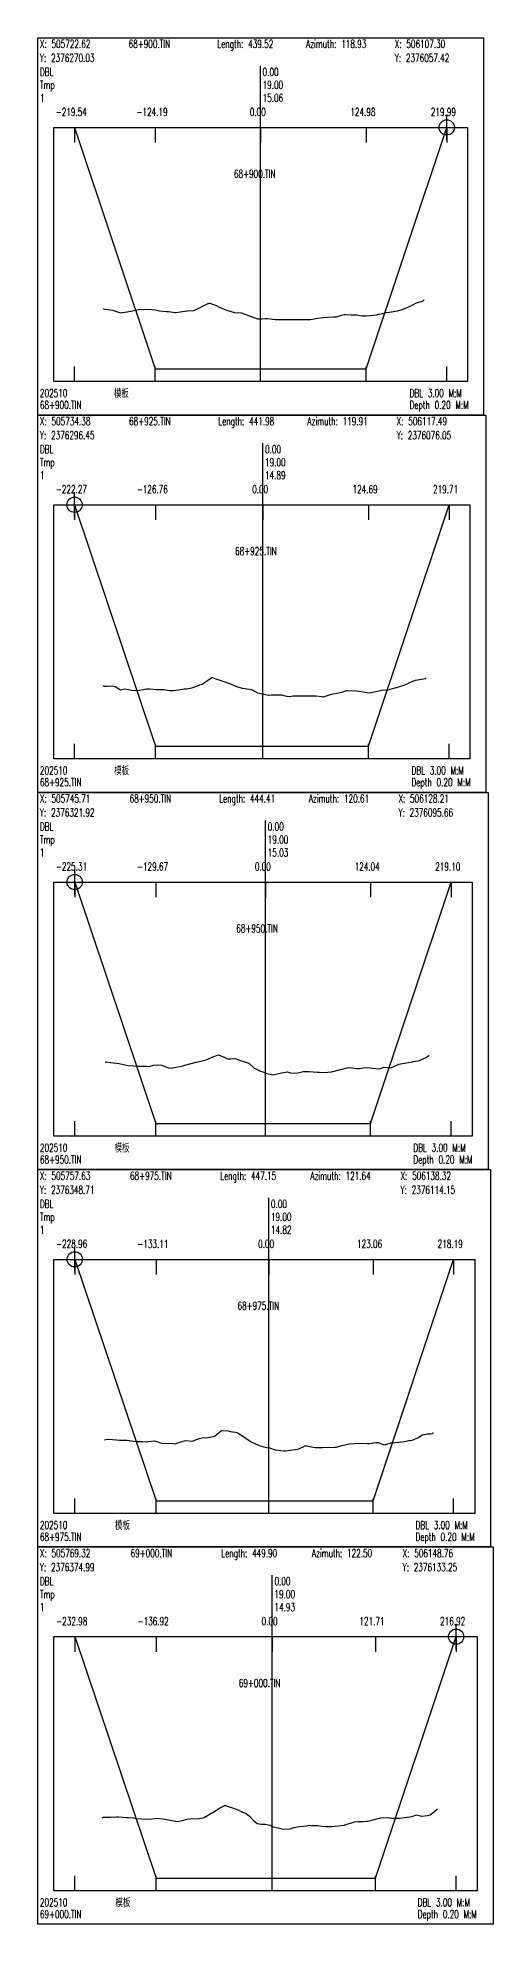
# Model space of a CAD drawing. Extents: x 1 to 194, y -24202 to 0.
# Drawn here: x 1 to 180, y -7572 to -6830 of the extents above; entities that cross this region are included whole.
import ezdxf

# ---------------------------------------------------------------- set-up
doc = ezdxf.new("R2010")
doc.units = 0
doc.header["$MEASUREMENT"] = 0
doc.layers.add('LABELS', color=7, linetype='Continuous')
doc.layers.add('XSECTION', color=7, linetype='Continuous')
doc.styles.get("Standard").update_dxf_attribs({"font": 'txt.shx'})

msp = doc.modelspace()

# ---------------------------------------------------------------- linework, layer by layer
at = {"color": 1}
for p, q in [((156.94, -6865.19), (166.94, -6865.19)), ((156.94, -6865.19), (166.94, -6865.19)), ((161.94, -6870.19), (161.94, -6860.19)), ((161.94, -6870.19), (161.94, -6860.19)), ((10.48, -7013.67), (20.48, -7013.67)), ((10.48, -7013.67), (20.48, -7013.67)), ((15.48, -7018.67), (15.48, -7008.67)), ((15.48, -7018.67), (15.48, -7008.67)), ((10.53, -7162.15), (20.53, -7162.15)), ((10.53, -7162.15), (20.53, -7162.15)), ((15.53, -7167.15), (15.53, -7157.15)), ((15.53, -7167.15), (15.53, -7157.15)), ((10.58, -7310.62), (20.58, -7310.62)), ((10.58, -7310.62), (20.58, -7310.62)), ((15.58, -7315.62), (15.58, -7305.62)), ((15.58, -7315.62), (15.58, -7305.62)), ((160.59, -7459.1), (170.59, -7459.1)), ((160.59, -7459.1), (170.59, -7459.1)), ((165.59, -7464.1), (165.59, -7454.1)), ((165.59, -7464.1), (165.59, -7454.1))]:
    msp.add_line(p, q, dxfattribs=at)
for centre in [(161.94, -6865.19), (161.94, -6865.19), (15.48, -7013.67), (15.48, -7013.67), (15.53, -7162.15), (15.53, -7162.15), (15.58, -7310.62), (15.58, -7310.62), (165.59, -7459.1), (165.59, -7459.1)]:
    msp.add_circle(centre, 3, dxfattribs=at)
at = {"layer": 'XSECTION', "color": 0, "linetype": 'Continuous'}
for points in [[(1, -6829.91), (176.38, -6829.91), (176.38, -6978.37), (1, -6978.37), (1, -6829.91)], [(88.61, -6965.19), (88.61, -6840.96)], [(88.61, -6965.19), (88.61, -6840.96)], [(7.3, -6865.19), (170.09, -6865.19), (170.09, -6965.19), (7.3, -6965.19), (7.3, -6865.19)], [(15.44, -6865.19), (15.44, -6871.13)], [(15.44, -6865.19), (47.22, -6960.19)], [(15.44, -6865.19), (47.22, -6960.19)], [(47.22, -6865.19), (47.22, -6871.13)], [(88.61, -6865.19), (88.61, -6871.13)], [(130.28, -6865.19), (130.28, -6871.13)], [(130.28, -6960.19), (161.94, -6865.19)], [(130.28, -6960.19), (161.94, -6865.19)], [(161.94, -6865.19), (161.94, -6871.13)], [(15.44, -6965.19), (15.44, -6959.26)], [(47.22, -6965.19), (47.22, -6959.26)], [(47.22, -6960.19), (88.61, -6960.19)], [(47.22, -6960.19), (47.22, -6960.19)], [(47.22, -6960.19), (88.61, -6960.19)], [(88.61, -6965.19), (88.61, -6959.26)], [(88.61, -6960.19), (130.28, -6960.19)], [(88.61, -6960.19), (130.28, -6960.19)], [(130.28, -6965.19), (130.28, -6959.26)], [(130.28, -6960.19), (130.28, -6960.19)], [(161.94, -6965.19), (161.94, -6959.26)], [(1, -6978.38), (177.29, -6978.38), (177.29, -7126.85), (1, -7126.85), (1, -6978.38)], [(89.57, -7113.67), (89.57, -6989.44)], [(89.57, -7113.67), (89.57, -6989.44)], [(7.3, -7013.67), (170.99, -7013.67), (170.99, -7113.67), (7.3, -7113.67), (7.3, -7013.67)], [(15.48, -7013.67), (15.48, -7019.61)], [(15.48, -7013.67), (47.32, -7108.67)], [(15.48, -7013.67), (47.32, -7108.67)], [(47.32, -7013.67), (47.32, -7019.61)], [(89.57, -7013.67), (89.57, -7019.61)], [(131.13, -7013.67), (131.13, -7019.61)], [(131.13, -7108.67), (162.81, -7013.67)], [(131.13, -7108.67), (162.81, -7013.67)], [(162.81, -7013.67), (162.81, -7019.61)], [(15.48, -7113.67), (15.48, -7107.73)], [(47.32, -7113.67), (47.32, -7107.73)], [(47.32, -7108.67), (89.57, -7108.67)], [(47.32, -7108.67), (47.32, -7108.67)], [(47.32, -7108.67), (89.57, -7108.67)], [(89.57, -7113.67), (89.57, -7107.73)], [(89.57, -7108.67), (131.13, -7108.67)], [(89.57, -7108.67), (131.13, -7108.67)], [(131.13, -7113.67), (131.13, -7107.73)], [(131.13, -7108.67), (131.13, -7108.67)], [(162.81, -7113.67), (162.81, -7107.73)], [(1, -7126.86), (178.19, -7126.86), (178.19, -7275.32), (1, -7275.32), (1, -7126.86)], [(90.63, -7262.15), (90.63, -7137.91)], [(90.63, -7262.15), (90.63, -7137.91)], [(7.3, -7162.15), (171.89, -7162.15), (171.89, -7262.15), (7.3, -7262.15), (7.3, -7162.15)], [(15.53, -7162.15), (15.53, -7168.08)], [(15.53, -7162.15), (47.41, -7257.15)], [(15.53, -7162.15), (47.41, -7257.15)], [(47.41, -7162.15), (47.41, -7168.08)], [(90.63, -7162.15), (90.63, -7168.08)], [(131.98, -7162.15), (131.98, -7168.08)], [(131.98, -7257.15), (163.66, -7162.15)], [(131.98, -7257.15), (163.66, -7162.15)], [(163.66, -7162.15), (163.66, -7168.08)], [(15.53, -7262.15), (15.53, -7256.21)], [(47.41, -7262.15), (47.41, -7256.21)], [(47.41, -7257.15), (90.63, -7257.15)], [(47.41, -7257.15), (47.41, -7257.15)], [(47.41, -7257.15), (90.63, -7257.15)], [(90.63, -7262.15), (90.63, -7256.21)], [(90.63, -7257.15), (131.98, -7257.15)], [(90.63, -7257.15), (131.98, -7257.15)], [(131.98, -7262.15), (131.98, -7256.21)], [(131.98, -7257.15), (131.98, -7257.15)], [(163.66, -7262.15), (163.66, -7256.21)], [(1, -7275.33), (179.2, -7275.33), (179.2, -7423.8), (1, -7423.8), (1, -7275.33)], [(91.9, -7410.62), (91.9, -7286.39)], [(91.9, -7410.62), (91.9, -7286.39)], [(7.3, -7310.62), (172.91, -7310.62), (172.91, -7410.62), (7.3, -7410.62), (7.3, -7310.62)], [(15.58, -7310.62), (15.58, -7316.56)], [(15.58, -7310.62), (47.53, -7405.62)], [(15.58, -7310.62), (47.53, -7405.62)], [(47.53, -7310.62), (47.53, -7316.56)], [(91.9, -7310.62), (91.9, -7316.56)], [(132.92, -7310.62), (132.92, -7316.56)], [(132.92, -7405.62), (164.63, -7310.62)], [(132.92, -7405.62), (164.63, -7310.62)], [(164.63, -7310.62), (164.63, -7316.56)], [(15.58, -7410.62), (15.58, -7404.68)], [(47.53, -7410.62), (47.53, -7404.68)], [(47.53, -7405.62), (91.9, -7405.62)], [(47.53, -7405.62), (47.53, -7405.62)], [(47.53, -7405.62), (91.9, -7405.62)], [(91.9, -7410.62), (91.9, -7404.68)], [(91.9, -7405.62), (132.92, -7405.62)], [(91.9, -7405.62), (132.92, -7405.62)], [(132.92, -7410.62), (132.92, -7404.68)], [(132.92, -7405.62), (132.92, -7405.62)], [(164.63, -7410.62), (164.63, -7404.68)], [(1, -7423.81), (180.22, -7423.81), (180.22, -7572.28), (1, -7572.28), (1, -7423.81)], [(93.29, -7559.1), (93.29, -7434.86)], [(93.29, -7559.1), (93.29, -7434.86)], [(7.3, -7459.1), (173.93, -7459.1), (173.93, -7559.1), (7.3, -7559.1), (7.3, -7459.1)], [(15.63, -7459.1), (15.63, -7465.04)], [(15.63, -7459.1), (47.65, -7554.1)], [(15.63, -7459.1), (47.65, -7554.1)], [(47.65, -7459.1), (47.65, -7465.04)], [(93.29, -7459.1), (93.29, -7465.04)], [(133.86, -7459.1), (133.86, -7465.04)], [(133.86, -7554.1), (165.59, -7459.1)], [(133.86, -7554.1), (165.59, -7459.1)], [(165.59, -7459.1), (165.59, -7465.04)], [(15.63, -7559.1), (15.63, -7553.16)], [(47.65, -7559.1), (47.65, -7553.16)], [(47.65, -7554.1), (93.29, -7554.1)], [(47.65, -7554.1), (47.65, -7554.1)], [(47.65, -7554.1), (93.29, -7554.1)], [(93.29, -7559.1), (93.29, -7553.16)], [(93.29, -7554.1), (133.86, -7554.1)], [(93.29, -7554.1), (133.86, -7554.1)], [(133.86, -7559.1), (133.86, -7553.16)], [(133.86, -7554.1), (133.86, -7554.1)], [(165.59, -7559.1), (165.59, -7553.16)]]:
    msp.add_lwpolyline(points, dxfattribs=at)
at = {"layer": 'XSECTION', "color": 1, "linetype": 'Continuous'}
for points in [[(26.7, -6936.54), (26.85, -6936.59), (27.37, -6936.69), (30.39, -6937.14), (32.71, -6937.94), (33.42, -6938.14), (34.25, -6938.09), (36.18, -6937.74), (37.3, -6937.49), (37.68, -6937.49), (38.32, -6937.34), (41.11, -6936.74), (42.46, -6936.79), (44.06, -6936.74), (45.71, -6936.84), (47.29, -6937.04), (48.91, -6937.34), (51.66, -6937.59), (52.41, -6937.69), (55.08, -6938.09), (55.5, -6938.09), (59.67, -6937.39), (59.73, -6937.39), (59.86, -6937.34), (62.41, -6937.19), (64.15, -6936.44), (68.09, -6934.54), (68.34, -6934.44), (68.5, -6934.34), (68.68, -6934.39), (71.25, -6935.24), (72.38, -6935.94), (75.01, -6936.99), (77.83, -6937.89), (78.12, -6937.94), (78.24, -6937.99), (81.16, -6938.14), (84.64, -6939.44), (84.73, -6939.49), (84.81, -6939.49), (84.96, -6939.59), (87.48, -6940.49), (89.17, -6940.49), (90.6, -6940.39), (91.34, -6940.39), (94.46, -6940.74), (97.09, -6940.74), (97.29, -6940.74), (97.49, -6940.74), (97.87, -6940.74), (101.62, -6940.79), (104.24, -6940.84), (107.01, -6940.74), (108.29, -6940.74), (111.2, -6940.24), (113.47, -6940.04), (115.04, -6939.89), (117.49, -6939.79), (118.48, -6939.74), (120.56, -6939.14), (121.62, -6938.84), (122.11, -6938.79), (124.38, -6938.99), (126.55, -6938.94), (128.64, -6939.34), (130.19, -6939.39), (134.35, -6938.89), (135.19, -6938.74), (136.25, -6938.54), (137.94, -6938.09), (139.43, -6937.94), (141.82, -6937.49), (143.01, -6937.24), (144.01, -6936.99), (147.05, -6935.84), (148, -6935.34), (150.06, -6934.24), (151.4, -6933.89), (152.56, -6933.59), (152.96, -6933.14), (153.1, -6933.04)], [(26.69, -7084.87), (27.19, -7085.07), (27.39, -7085.02), (28.16, -7085.02), (30.42, -7084.97), (31.47, -7085.22), (33.5, -7086.57), (35.29, -7086.17), (36.66, -7086.37), (38.07, -7086.67), (40.41, -7086.77), (43.75, -7086.17), (45.14, -7086.07), (47.62, -7086.37), (48.64, -7086.37), (49.51, -7086.32), (50.6, -7086.37), (52.97, -7086.77), (54.24, -7086.82), (56.42, -7086.47), (58.66, -7086.12), (59.64, -7086.07), (61.61, -7085.77), (63.18, -7085.17), (64.8, -7084.57), (65.66, -7084.27), (67.92, -7082.77), (69.66, -7081.67), (71.09, -7082.22), (74.94, -7083.47), (75.43, -7083.62), (75.62, -7083.72), (76.2, -7083.87), (79.26, -7085.17), (81.44, -7085.92), (85.11, -7086.42), (85.15, -7086.42), (87.42, -7087.72), (91.25, -7088.42), (91.82, -7088.62), (92.1, -7088.62), (92.82, -7088.52), (96.02, -7088.52), (96.97, -7088.52), (98.33, -7088.92), (99.92, -7089.12), (101.51, -7088.92), (103.05, -7088.82), (106.02, -7088.87), (107.02, -7088.92), (108.19, -7088.92), (110.49, -7088.87), (112.78, -7089.17), (113.52, -7089.22), (113.85, -7089.12), (116.56, -7088.27), (119.28, -7087.72), (120.58, -7087.37), (122.66, -7086.82), (122.75, -7086.82), (126.32, -7086.87), (127.39, -7087.02), (129.1, -7087.27), (131.4, -7087.72), (134.05, -7087.12), (135.86, -7086.82), (136.28, -7086.62), (138.72, -7086.57), (142.07, -7085.57), (142.15, -7085.57), (142.49, -7085.47), (145.12, -7084.67), (148.62, -7083.12), (149.33, -7082.82), (149.6, -7082.72), (153.58, -7082.12), (153.87, -7081.77)], [(27.54, -7232.85), (27.9, -7232.95), (29.58, -7233.15), (32.01, -7233.4), (33.03, -7233.6), (34.71, -7233.9), (36.55, -7234.35), (38.75, -7234.45), (40.48, -7234.65), (43.74, -7234.65), (44.86, -7234.7), (46.58, -7234.2), (47.98, -7234.05), (49.65, -7234.25), (52.45, -7235.3), (53.47, -7235.4), (56.75, -7234.7), (58.15, -7234.5), (58.89, -7234.2), (63.38, -7233.05), (63.46, -7233.05), (63.64, -7233), (67.28, -7232.05), (67.93, -7231.85), (69.87, -7230.9), (72.13, -7230.2), (74.64, -7231.15), (75.66, -7231.7), (77.01, -7231.7), (78.64, -7231.55), (79.95, -7232.15), (82.83, -7233.05), (84, -7233.45), (86.21, -7235.45), (87.12, -7235.75), (88.6, -7236.6), (89.55, -7236.9), (90.69, -7237.3), (93.5, -7237.95), (96.35, -7237.4), (96.41, -7237.4), (99.2, -7236.9), (100.92, -7237.3), (103.38, -7237.2), (105.46, -7236.65), (106.05, -7236.65), (107.81, -7236.7), (110.88, -7236.95), (111.8, -7237), (113.87, -7237.15), (116.45, -7236.85), (117.09, -7236.75), (120.06, -7235.95), (120.3, -7235.9), (123.25, -7235.15), (124.31, -7235.2), (126.35, -7235.55), (127.51, -7235.55), (129.19, -7235.25), (130.9, -7235.15), (132.71, -7235.45), (135.49, -7235.7), (137.26, -7234.95), (139.81, -7235.25), (139.84, -7235.25), (139.94, -7235.2), (143.03, -7233.85), (143.79, -7233.65), (148.49, -7232.85), (148.63, -7232.8), (148.7, -7232.8), (151.14, -7232.35), (153.65, -7231.15), (154.81, -7230.45), (154.88, -7230.55), (154.96, -7230.45)], [(27.22, -7381.62), (27.77, -7381.47), (29.03, -7381.42), (31.95, -7381.67), (33.22, -7381.72), (34.5, -7381.77), (36.09, -7381.82), (38.84, -7382.17), (39.59, -7382.32), (42.24, -7382.32), (43.78, -7382.37), (43.99, -7382.37), (44.39, -7382.32), (46.85, -7382.07), (48.3, -7382.37), (49.58, -7382.92), (54.09, -7383.12), (55.17, -7383.22), (55.67, -7383.02), (59.11, -7381.87), (59.16, -7381.87), (61.84, -7382.12), (64.06, -7381.27), (64.65, -7381.17), (65.69, -7380.92), (67.93, -7380.67), (70.18, -7380.32), (70.54, -7380.17), (73.29, -7377.97), (73.47, -7377.92), (75.87, -7378.12), (76.66, -7378.32), (78.87, -7378.67), (79.32, -7378.72), (79.88, -7379.02), (84.86, -7382.27), (84.97, -7382.37), (87.81, -7383.72), (88.51, -7384.02), (90.97, -7384.62), (92.13, -7384.77), (94.4, -7385.52), (94.69, -7385.52), (97.65, -7385.97), (98.54, -7385.92), (103.2, -7385.37), (103.34, -7385.37), (105.38, -7384.37), (106.33, -7383.92), (106.47, -7383.97), (110.21, -7384.72), (112.93, -7384.72), (112.98, -7384.72), (113, -7384.72), (113.1, -7384.72), (117.87, -7384.57), (118.47, -7384.52), (120.74, -7383.87), (122.82, -7383.32), (123.48, -7383.22), (123.7, -7383.17), (127.69, -7383.02), (130.66, -7383.12), (130.96, -7383.17), (131.09, -7383.12), (131.42, -7383.07), (134, -7382.72), (134.94, -7382.72), (137.32, -7383.67), (139.76, -7382.92), (139.95, -7382.87), (141.74, -7382.67), (144.41, -7382.42), (145.95, -7382.22), (147.05, -7381.97), (147.36, -7381.92), (148.3, -7381.72), (150.76, -7380.77), (152.3, -7379.67), (154.37, -7379.27), (155.57, -7379.32), (156.32, -7379.17), (156.43, -7379.22), (156.54, -7378.77)], [(26.4, -7530.4), (26.93, -7530.15), (28.01, -7530.15), (29.6, -7530.15), (32.03, -7529.95), (32.76, -7530), (35.87, -7530.2), (36.03, -7530.2), (36.83, -7530.25), (38.69, -7530.4), (39.65, -7530.6), (44.12, -7530.95), (45.87, -7530.75), (47.88, -7530.55), (51, -7530.9), (51.76, -7531.1), (52.46, -7531.15), (55.9, -7531.9), (57.76, -7531.45), (59.82, -7530.9), (61.1, -7530.75), (64.52, -7530.6), (65.76, -7530.45), (66.42, -7530.25), (69.45, -7528.45), (70.09, -7528.1), (72.27, -7526.7), (74.62, -7525.5), (74.73, -7525.45), (75.14, -7525.65), (78.47, -7526.7), (79.71, -7527.3), (81.51, -7528.1), (82.88, -7528.55), (84.26, -7529.75), (85.82, -7531.3), (87.34, -7532.6), (88.89, -7532.9), (90.58, -7532.85), (92.26, -7533.25), (93.68, -7533.95), (96.22, -7534.45), (97.04, -7534.7), (97.57, -7534.8), (100.27, -7534.7), (101.83, -7534.2), (103.83, -7533.85), (106.97, -7533.55), (107.68, -7533.3), (108.59, -7533.4), (111.14, -7533.4), (112.69, -7533.7), (114.22, -7533.8), (116.43, -7533.75), (116.65, -7533.75), (121.58, -7533.25), (121.84, -7533.2), (122, -7533.1), (125.6, -7532), (126.99, -7531.9), (128.96, -7531.85), (130.34, -7531.65), (130.85, -7531.65), (132.41, -7531.3), (135.93, -7530.45), (138.66, -7530.3), (140.23, -7530.5), (140.86, -7530.5), (143.5, -7530.55), (146.16, -7530.1), (147.52, -7529.95), (148.64, -7529.7), (150.01, -7529.25), (152.03, -7529.7), (154.31, -7529.45), (155.43, -7529.2), (156.46, -7528.4), (158.15, -7526.95), (158.25, -7527), (158.27, -7526.95)]]:
    msp.add_lwpolyline(points, dxfattribs=at)

# ---------------------------------------------------------------- texts
at = {"layer": 'LABELS', "color": 0, "width": 0.666667}
for s, height, p in [('Y: 2376270.03', 3.1482, (1.85, -6839.43)), ('X: 505722.62', 3.1482, (1.85, -6833.91)), ('68+900.TIN', 3.148, (36.76, -6833.91)), ('Length: 439.52', 3.1482, (71.66, -6833.91)), ('Azimuth: 118.93', 3.1482, (106.57, -6833.91)), ('Y: 2376057.42', 3.1482, (141.47, -6839.43)), ('X: 506107.30', 3.1482, (141.47, -6833.91)), ('DBL', 3.148, (1.85, -6844.96)), ('0.00', 3.148, (89.47, -6844.96)), ('0.00', 3.148, (89.47, -6844.96)), ('Tmp', 3.148, (1.85, -6850.06)), ('19.00', 3.148, (89.47, -6850.06)), ('19.00', 3.148, (89.47, -6850.06)), ('-219.54', 3.148, (8.09, -6860.69)), ('-124.19', 3.148, (39.87, -6860.69)), ('0.00', 3.148, (84.42, -6860.69)), ('124.98', 3.148, (123.98, -6860.69)), ('219.99', 3.148, (155.65, -6860.69)), ('68+900.TIN', 3.148, (78.2, -6885.01)), ('模板', 3.148, (30.94, -6971.32)), ('DBL 3.00 M:M', 3.1482, (147.29, -6971.32)), ('68+900.TIN', 3.148, (1.85, -6975.99)), ('Depth 0.20 M:M', 3.1482, (147.29, -6975.99)), ('Y: 2376296.45', 3.1482, (1.85, -6987.91)), ('X: 505734.38', 3.1482, (1.85, -6982.38)), ('68+925.TIN', 3.148, (36.94, -6982.38)), ('Length: 441.98', 3.1482, (72.03, -6982.38)), ('Azimuth: 119.91', 3.1482, (107.11, -6982.38)), ('Y: 2376076.05', 3.1482, (142.2, -6987.91)), ('X: 506117.49', 3.1482, (142.2, -6982.38)), ('DBL', 3.148, (1.85, -6993.43)), ('0.00', 3.148, (90.42, -6993.43)), ('0.00', 3.148, (90.42, -6993.43)), ('Tmp', 3.148, (1.85, -6998.54)), ('19.00', 3.148, (90.42, -6998.54)), ('19.00', 3.148, (90.42, -6998.54)), ('-222.27', 3.148, (8.13, -7009.17)), ('-126.76', 3.148, (39.97, -7009.17)), ('0.00', 3.148, (85.37, -7009.17)), ('124.69', 3.148, (124.84, -7009.17)), ('219.71', 3.148, (156.51, -7009.17)), ('68+925.TIN', 3.148, (78.65, -7033.48)), ('模板', 3.148, (31.09, -7119.79)), ('DBL 3.00 M:M', 3.1482, (148.05, -7119.79)), ('68+925.TIN', 3.148, (1.85, -7124.47)), ('Depth 0.20 M:M', 3.1482, (148.05, -7124.47)), ('Y: 2376321.92', 3.1482, (1.85, -7136.38)), ('X: 505745.71', 3.1482, (1.85, -7130.86)), ('68+950.TIN', 3.148, (37.12, -7130.86)), ('Length: 444.41', 3.1482, (72.39, -7130.86)), ('Azimuth: 120.61', 3.1482, (107.65, -7130.86)), ('Y: 2376095.66', 3.1482, (142.92, -7136.38)), ('X: 506128.21', 3.1482, (142.92, -7130.86)), ('DBL', 3.148, (1.85, -7141.91)), ('0.00', 3.148, (91.48, -7141.91)), ('0.00', 3.148, (91.48, -7141.91)), ('Tmp', 3.148, (1.85, -7147.01)), ('19.00', 3.148, (91.48, -7147.01)), ('19.00', 3.148, (91.48, -7147.01)), ('-225.31', 3.148, (8.18, -7157.64)), ('-129.67', 3.148, (40.06, -7157.64)), ('0.00', 3.148, (86.43, -7157.64)), ('124.04', 3.148, (125.68, -7157.64)), ('219.10', 3.148, (157.37, -7157.64)), ('68+950.TIN', 3.148, (79.1, -7181.96)), ('模板', 3.148, (31.24, -7268.27)), ('DBL 3.00 M:M', 3.1482, (148.8, -7268.27)), ('68+950.TIN', 3.148, (1.85, -7272.95)), ('Depth 0.20 M:M', 3.1482, (148.8, -7272.95)), ('Y: 2376348.71', 3.1482, (1.85, -7284.86)), ('X: 505757.63', 3.1482, (1.85, -7279.33)), ('68+975.TIN', 3.148, (37.32, -7279.33)), ('Length: 447.15', 3.1482, (72.79, -7279.33)), ('Azimuth: 121.64', 3.1482, (108.26, -7279.33)), ('Y: 2376114.15', 3.1482, (143.73, -7284.86)), ('X: 506138.32', 3.1482, (143.73, -7279.33)), ('DBL', 3.148, (1.85, -7290.39)), ('0.00', 3.148, (92.75, -7290.39)), ('0.00', 3.148, (92.75, -7290.39)), ('Tmp', 3.148, (1.85, -7295.49)), ('19.00', 3.148, (92.75, -7295.49)), ('19.00', 3.148, (92.75, -7295.49)), ('-228.96', 3.148, (8.23, -7306.12)), ('-133.11', 3.148, (40.18, -7306.12)), ('0.00', 3.148, (87.7, -7306.12)), ('123.06', 3.148, (126.62, -7306.12)), ('218.19', 3.148, (158.33, -7306.12)), ('68+975.TIN', 3.148, (79.61, -7330.44)), ('模板', 3.148, (31.41, -7416.75)), ('DBL 3.00 M:M', 3.1482, (149.64, -7416.75)), ('68+975.TIN', 3.148, (1.85, -7421.42)), ('Depth 0.20 M:M', 3.1482, (149.64, -7421.42)), ('Y: 2376374.99', 3.1482, (1.85, -7433.34)), ('X: 505769.32', 3.1482, (1.85, -7427.81)), ('69+000.TIN', 3.148, (37.52, -7427.81)), ('Length: 449.90', 3.1482, (73.2, -7427.81)), ('Azimuth: 122.50', 3.1482, (108.87, -7427.81)), ('Y: 2376133.25', 3.1482, (144.55, -7433.34)), ('X: 506148.76', 3.1482, (144.55, -7427.81)), ('DBL', 3.148, (1.85, -7438.86)), ('0.00', 3.148, (94.14, -7438.86)), ('0.00', 3.148, (94.14, -7438.86)), ('Tmp', 3.148, (1.85, -7443.96)), ('19.00', 3.148, (94.14, -7443.96)), ('19.00', 3.148, (94.14, -7443.96)), ('-232.98', 3.148, (8.28, -7454.59)), ('-136.92', 3.148, (40.3, -7454.59)), ('0.00', 3.148, (89.09, -7454.59)), ('121.71', 3.148, (127.56, -7454.59)), ('216.92', 3.148, (159.3, -7454.59)), ('69+000.TIN', 3.148, (80.12, -7478.91)), ('模板', 3.148, (31.58, -7565.22)), ('DBL 3.00 M:M', 3.1482, (150.49, -7565.22)), ('69+000.TIN', 3.148, (1.85, -7569.9)), ('Depth 0.20 M:M', 3.1482, (150.49, -7569.9))]:
    msp.add_text(s, height=height, dxfattribs=at).set_placement(p)
at = {"layer": 'LABELS', "color": 1, "width": 0.666667}
for s, height, p in [('1', 3.15, (1.85, -6855.16)), ('15.06', 3.148, (89.47, -6855.16)), ('15.06', 3.148, (89.47, -6855.16)), ('202510', 3.148, (1.85, -6971.32)), ('1', 3.15, (1.85, -7003.64)), ('14.89', 3.148, (90.42, -7003.64)), ('14.89', 3.148, (90.42, -7003.64)), ('202510', 3.148, (1.85, -7119.79)), ('1', 3.15, (1.85, -7152.11)), ('15.03', 3.148, (91.48, -7152.11)), ('15.03', 3.148, (91.48, -7152.11)), ('202510', 3.148, (1.85, -7268.27)), ('1', 3.15, (1.85, -7300.59)), ('14.82', 3.148, (92.75, -7300.59)), ('14.82', 3.148, (92.75, -7300.59)), ('202510', 3.148, (1.85, -7416.75)), ('1', 3.15, (1.85, -7449.06)), ('14.93', 3.148, (94.14, -7449.06)), ('14.93', 3.148, (94.14, -7449.06)), ('202510', 3.148, (1.85, -7565.22))]:
    msp.add_text(s, height=height, dxfattribs=at).set_placement(p)

doc.saveas('drawing.dxf')
